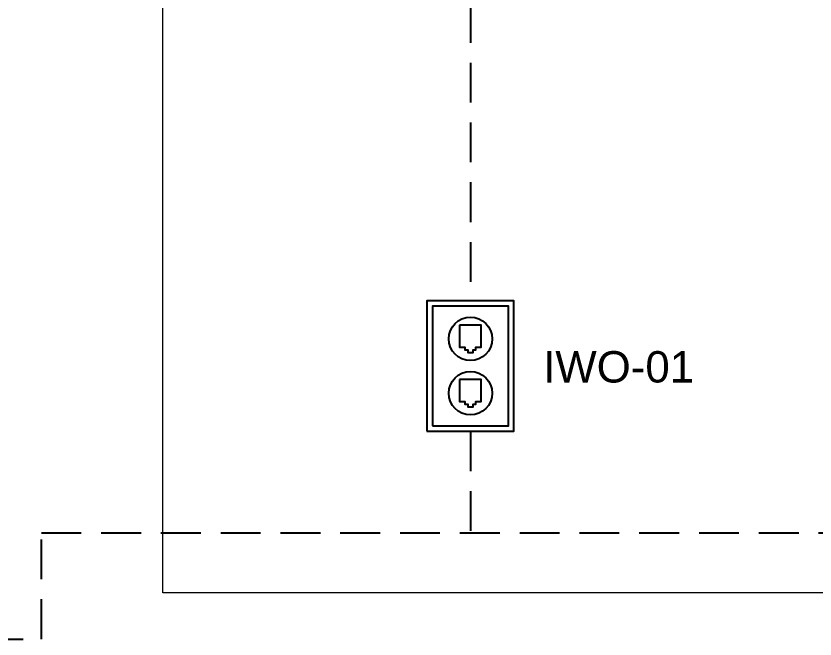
# Paper-space layout 'Sample Network Drawing - A1 Sheet' of a CAD drawing. Extents: x 49 to 806, y 22 to 564.
# Drawn here: x 331.8 to 395.4, y 394.6 to 444.3 of the extents above; entities that cross this region are included whole.
import ezdxf

# ---------------------------------------------------------------- set-up
doc = ezdxf.new("R2010")
doc.units = 0
doc.linetypes.add('HIDDEN2', pattern=[4.7625, 3.175, -1.5875])
for name, color, linetype, lineweight in [('G-ANNO-SYMB-EXST', 252, 'Continuous', 13), ('N-ANNO-TEXT-EXST', 252, 'Continuous', 18), ('N-EQPM-EXST', 252, 'Continuous', 25), ('N-SGNL-ELEC_EXST', 252, 'HIDDEN2', 25)]:
    doc.layers.add(name, color=color, linetype=linetype, lineweight=lineweight)
doc.styles.add('_CGS_2-5_NOTES', font='arial.ttf', dxfattribs={"height": 2.5})

psp = doc.layouts.new('Sample Network Drawing - A1 Sheet')

# ---------------------------------------------------------------- linework, layer by layer
at = {"layer": 'G-ANNO-SYMB-EXST', "ltscale": 10}
psp.add_lwpolyline([(343.48, 506.721), (536.437, 506.721), (536.437, 398.291), (343.48, 398.291)], close=True, dxfattribs=at)
at = {"layer": 'N-EQPM-EXST', "linetype": 'Continuous'}
for points in [[(364.507, 411.165), (371.435, 411.165), (371.435, 421.557), (364.507, 421.557)], [(364.94, 411.598), (371.002, 411.598), (371.002, 421.124), (364.94, 421.124)], [(367.105, 419.609), (367.105, 417.876), (367.538, 417.876), (367.538, 417.66), (367.755, 417.66), (367.755, 417.443), (368.188, 417.443), (368.188, 417.66), (368.404, 417.66), (368.404, 417.876), (368.837, 417.876), (368.837, 419.609)], [(367.105, 415.278), (367.105, 413.546), (367.538, 413.546), (367.538, 413.33), (367.755, 413.33), (367.755, 413.113), (368.188, 413.113), (368.188, 413.33), (368.404, 413.33), (368.404, 413.546), (368.837, 413.546), (368.837, 415.278)]]:
    psp.add_lwpolyline(points, close=True, dxfattribs=at)
for points in [[(366.239, 418.526, -1), (369.703, 418.526, -1)], [(366.239, 414.196, -1), (369.703, 414.196, -1)]]:
    psp.add_lwpolyline(points, format="xyb", close=True, dxfattribs=at)
at = {"layer": 'N-SGNL-ELEC_EXST'}
for p, q in [((367.971, 445.297), (367.971, 421.557)), ((367.971, 411.165), (367.971, 403.07)), ((333.794, 394.608), (333.794, 403.07)), ((333.794, 403.07), (449.34, 403.07)), ((295.825, 394.608), (333.794, 394.608))]:
    psp.add_line(p, q, dxfattribs=at)

# ---------------------------------------------------------------- texts
at = {"layer": 'N-ANNO-TEXT-EXST', "insert": (373.762, 417.55), "char_height": 2.5, "width": 25.6802, "attachment_point": 1, "style": '_CGS_2-5_NOTES'}
psp.add_mtext('IWO-01', dxfattribs=at)

doc.saveas('drawing.dxf')
